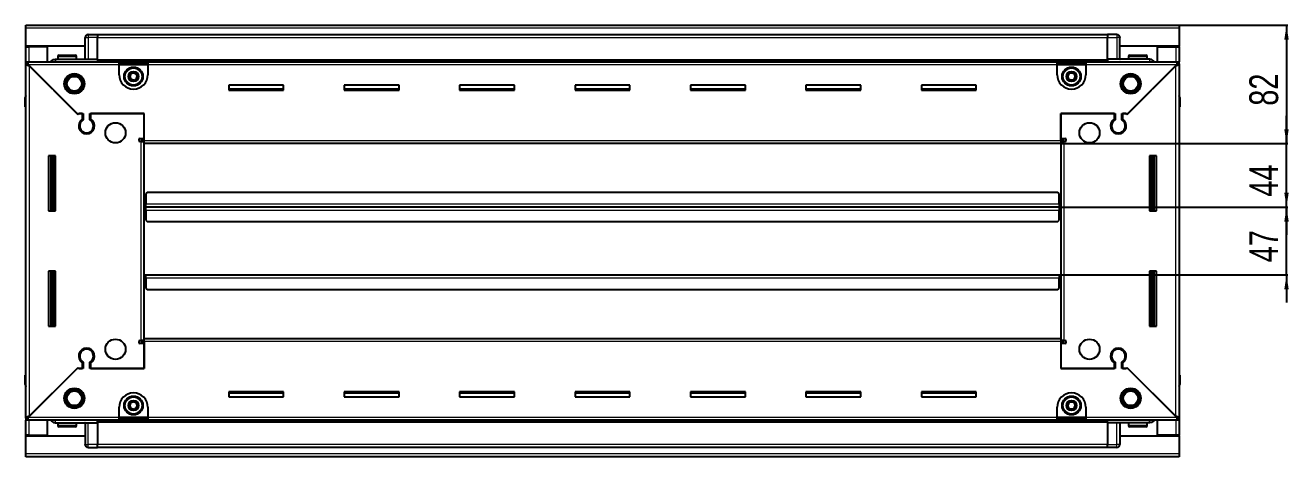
# Model space of a CAD drawing. Header units: millimetres. Extents: x 799 to 3880, y 103 to 1792.
# Drawn here: x 3004 to 3880, y 1344 to 1643 of the extents above; entities that cross this region are included whole.
import ezdxf

# ---------------------------------------------------------------- set-up
doc = ezdxf.new("R2010")
doc.units = ezdxf.units.MM
doc.layers.add('FORMAT', color=7, linetype='Continuous')
doc.styles.add('SLDTEXTSTYLE0', font='TXT', dxfattribs={"width": 0.75})
doc.dimstyles.new('SLDDIMSTYLE0', dxfattribs={"dimtxt": 20, "dimasz": 10, "dimexe": 0, "dimexo": 0.0625, "dimgap": 5, "dimtad": 2, "dimdec": 1, "dimrnd": 1e-09, "dimzin": 12, "dimdsep": 46, "dimtxsty": 'SLDTEXTSTYLE0', "dimsah": 1, "dimcen": 0.09, "dimadec": 0, "dimazin": 3, "dimtfac": 1, "dimtofl": 0, "dimtmove": 0, "dimatfit": 3, "dimfxl": 0, "dimfrac": 2, "dimtolj": 1, "dimtzin": 12, "dimarcsym": 0})
doc.dimstyles.new('SLDDIMSTYLE1', dxfattribs={"dimtxt": 20, "dimasz": 10, "dimexe": 0, "dimexo": 0.0625, "dimgap": 5, "dimtad": 2, "dimdec": 1, "dimrnd": 1e-09, "dimzin": 12, "dimdsep": 46, "dimtxsty": 'SLDTEXTSTYLE0', "dimsah": 1, "dimcen": 0.09, "dimadec": 0, "dimazin": 3, "dimtfac": 1, "dimtmove": 0, "dimatfit": 0, "dimfxl": 0, "dimfrac": 2, "dimtolj": 1, "dimtzin": 12, "dimarcsym": 0})

# ---------------------------------------------------------------- blocks, each defined once
blk = doc.blocks.new('_D_5')
at = {"layer": 'FORMAT'}
for p, q in [((3803.72, 1643.43), (3879.21, 1643.43)), ((3878.21, 1643.43), (3878.21, 1561.43)), ((3721.72, 1561.43), (3879.21, 1561.43))]:
    blk.add_line(p, q, dxfattribs=at)
for points in [[(3878.21, 1643.43), (3876.67, 1633.43), (3879.74, 1633.43)], [(3878.21, 1561.43), (3879.74, 1571.43), (3876.67, 1571.43)]]:
    blk.add_solid(points, dxfattribs=at)
at = {"layer": 'FORMAT', "insert": (3852.42, 1587.66), "char_height": 20, "attachment_point": 1, "rotation": 90, "style": 'SLDTEXTSTYLE0'}
blk.add_mtext('82', dxfattribs=at)
blk = doc.blocks.new('_D_6')
at = {"layer": 'FORMAT'}
for p, q in [((3878.21, 1561.43), (3878.21, 1580.66)), ((3721.72, 1561.43), (3879.21, 1561.43)), ((3878.21, 1517.43), (3878.21, 1561.43)), ((3720.72, 1517.43), (3879.21, 1517.43)), ((3878.21, 1517.43), (3878.21, 1498.2))]:
    blk.add_line(p, q, dxfattribs=at)
for points in [[(3878.21, 1561.43), (3879.74, 1571.43), (3876.67, 1571.43)], [(3878.21, 1517.43), (3876.67, 1507.43), (3879.74, 1507.43)]]:
    blk.add_solid(points, dxfattribs=at)
at = {"layer": 'FORMAT', "insert": (3852.42, 1524.66), "char_height": 20, "attachment_point": 1, "rotation": 90, "style": 'SLDTEXTSTYLE0'}
blk.add_mtext('44', dxfattribs=at)
blk = doc.blocks.new('_D_7')
at = {"layer": 'FORMAT'}
for p, q in [((3878.21, 1517.43), (3878.21, 1536.66)), ((3720.72, 1517.43), (3879.21, 1517.43)), ((3878.21, 1470.43), (3878.21, 1517.43)), ((3720.72, 1470.43), (3879.21, 1470.43)), ((3878.21, 1470.43), (3878.21, 1451.2))]:
    blk.add_line(p, q, dxfattribs=at)
for points in [[(3878.21, 1517.43), (3879.74, 1527.43), (3876.67, 1527.43)], [(3878.21, 1470.43), (3876.67, 1460.43), (3879.74, 1460.43)]]:
    blk.add_solid(points, dxfattribs=at)
at = {"layer": 'FORMAT', "insert": (3852.42, 1479.16), "char_height": 20, "attachment_point": 1, "rotation": 90, "style": 'SLDTEXTSTYLE0'}
blk.add_mtext('47', dxfattribs=at)

msp = doc.modelspace()

# ---------------------------------------------------------------- linework, layer by layer
at = {"color": 7, "linetype": 'Continuous', "lineweight": 25}
for p, q in [((3004.71, 1643.43), (3803.71, 1643.43)), ((3004.71, 1641.33), (3004.71, 1643.43)), ((3004.71, 1628.93), (3004.71, 1641.33)), ((3803.71, 1643.43), (3803.71, 1641.33)), ((3803.71, 1641.33), (3803.71, 1628.93)), ((3045.71, 1628.93), (3004.71, 1628.93)), ((3004.71, 1628.43), (3004.71, 1628.93)), ((3006.21, 1628.43), (3006.21, 1628.93)), ((3045.71, 1619.93), (3045.71, 1634.93)), ((3046.38, 1636.43), (3046.38, 1636.43)), ((3047.71, 1636.93), (3054.21, 1636.93)), ((3047.71, 1636.93), (3054.21, 1636.93)), ((3054.21, 1636.93), (3054.21, 1636.93)), ((3054.21, 1636.93), (3054.21, 1636.93)), ((3054.21, 1636.93), (3054.21, 1634.93)), ((3754.21, 1636.78), (3054.21, 1636.78)), ((3054.21, 1619.93), (3054.21, 1634.93)), ((3754.21, 1636.93), (3754.21, 1636.93)), ((3760.71, 1636.93), (3754.21, 1636.93)), ((3760.71, 1636.93), (3754.21, 1636.93)), ((3754.21, 1636.93), (3754.21, 1634.93)), ((3754.21, 1619.93), (3754.21, 1634.93)), ((3762.71, 1634.93), (3762.71, 1634.93)), ((3762.71, 1619.93), (3762.71, 1634.93)), ((3803.71, 1628.93), (3762.71, 1628.93)), ((3802.21, 1628.43), (3802.21, 1628.93)), ((3803.71, 1628.43), (3803.71, 1628.93)), ((3004.71, 1628.43), (3006.81, 1628.43)), ((3004.71, 1618.18), (3004.71, 1628.43)), ((3019.71, 1628.43), (3006.81, 1628.43)), ((3019.71, 1618.18), (3019.71, 1628.43)), ((3025.21, 1619.93), (3054.21, 1619.93)), ((3026.71, 1621.83), (3026.71, 1619.93)), ((3027.51, 1622.63), (3038.91, 1622.63)), ((3039.71, 1619.93), (3039.71, 1621.83)), ((3054.21, 1619.93), (3054.21, 1619.43)), ((3754.21, 1619.93), (3754.21, 1619.43)), ((3783.21, 1619.93), (3754.21, 1619.93)), ((3768.71, 1621.83), (3768.71, 1619.93)), ((3769.51, 1622.63), (3780.91, 1622.63)), ((3781.71, 1619.93), (3781.71, 1621.83)), ((3788.71, 1618.18), (3788.71, 1628.43)), ((3788.71, 1628.43), (3801.61, 1628.43)), ((3801.61, 1628.43), (3803.71, 1628.43)), ((3803.71, 1628.43), (3803.71, 1618.18)), ((3004.71, 1616.68), (3004.71, 1618.18)), ((3004.71, 1618.18), (3005.71, 1618.18)), ((3004.71, 1616.18), (3004.71, 1616.68)), ((3004.71, 1616.68), (3005.71, 1616.68)), ((3004.71, 1371.68), (3004.71, 1616.18)), ((3006.21, 1616.18), (3004.71, 1616.18)), ((3005.71, 1616.68), (3005.71, 1618.18)), ((3005.71, 1618.18), (3069.21, 1618.18)), ((3006.31, 1616.08), (3040.21, 1582.18)), ((3040.91, 1581.48), (3006.81, 1615.58)), ((3054.21, 1618.78), (3754.21, 1618.78)), ((3069.21, 1616.08), (3069.21, 1618.18)), ((3069.21, 1618.18), (3089.21, 1618.18)), ((3069.21, 1616.68), (3089.21, 1616.68)), ((3069.21, 1609.18), (3069.21, 1616.08)), ((3089.21, 1618.18), (3719.21, 1618.18)), ((3089.21, 1618.18), (3089.21, 1616.08)), ((3089.21, 1616.08), (3089.21, 1609.18)), ((3719.21, 1616.08), (3719.21, 1618.18)), ((3719.21, 1618.18), (3739.21, 1618.18)), ((3719.21, 1616.68), (3739.21, 1616.68)), ((3719.21, 1609.18), (3719.21, 1616.08)), ((3739.21, 1618.18), (3802.71, 1618.18)), ((3739.21, 1618.18), (3739.21, 1616.08)), ((3739.21, 1616.08), (3739.21, 1609.18)), ((3801.61, 1615.58), (3767.51, 1581.48)), ((3768.21, 1582.18), (3802.11, 1616.08)), ((3802.21, 1616.18), (3803.71, 1616.18)), ((3802.71, 1616.68), (3802.71, 1618.18)), ((3802.71, 1618.18), (3803.71, 1618.18)), ((3802.71, 1616.68), (3803.71, 1616.68)), ((3803.71, 1616.68), (3803.71, 1618.18)), ((3803.71, 1616.68), (3803.71, 1616.18)), ((3803.71, 1616.18), (3803.71, 1371.68)), ((3183.21, 1601.93), (3145.21, 1601.93)), ((3145.21, 1601.93), (3145.21, 1598.43)), ((3183.21, 1599.18), (3145.21, 1599.18)), ((3145.21, 1598.43), (3183.21, 1598.43)), ((3183.21, 1598.43), (3183.21, 1601.93)), ((3263.21, 1601.93), (3225.21, 1601.93)), ((3225.21, 1601.93), (3225.21, 1598.43)), ((3263.21, 1599.18), (3225.21, 1599.18)), ((3225.21, 1598.43), (3263.21, 1598.43)), ((3263.21, 1598.43), (3263.21, 1601.93)), ((3343.21, 1601.93), (3305.21, 1601.93)), ((3305.21, 1601.93), (3305.21, 1598.43)), ((3343.21, 1599.18), (3305.21, 1599.18)), ((3305.21, 1598.43), (3343.21, 1598.43)), ((3343.21, 1598.43), (3343.21, 1601.93)), ((3423.21, 1601.93), (3385.21, 1601.93)), ((3385.21, 1601.93), (3385.21, 1598.43)), ((3423.21, 1599.18), (3385.21, 1599.18)), ((3385.21, 1598.43), (3423.21, 1598.43)), ((3423.21, 1598.43), (3423.21, 1601.93)), ((3503.21, 1601.93), (3465.21, 1601.93)), ((3465.21, 1601.93), (3465.21, 1598.43)), ((3503.21, 1599.18), (3465.21, 1599.18)), ((3465.21, 1598.43), (3503.21, 1598.43)), ((3503.21, 1598.43), (3503.21, 1601.93)), ((3583.21, 1601.93), (3545.21, 1601.93)), ((3545.21, 1601.93), (3545.21, 1598.43)), ((3583.21, 1599.18), (3545.21, 1599.18)), ((3545.21, 1598.43), (3583.21, 1598.43)), ((3583.21, 1598.43), (3583.21, 1601.93)), ((3663.21, 1601.93), (3625.21, 1601.93)), ((3625.21, 1601.93), (3625.21, 1598.43)), ((3663.21, 1599.18), (3625.21, 1599.18)), ((3625.21, 1598.43), (3663.21, 1598.43)), ((3663.21, 1598.43), (3663.21, 1601.93)), ((3803.71, 1594.76), (3803.71, 1594.76)), ((3004.21, 1593.43), (3004.21, 1586.93)), ((3004.21, 1586.93), (3004.21, 1593.43)), ((3004.21, 1586.93), (3004.21, 1586.93)), ((3004.71, 1586.93), (3004.21, 1586.93)), ((3004.36, 1586.93), (3004.36, 1400.93)), ((3803.71, 1586.93), (3804.21, 1586.93)), ((3804.06, 1400.93), (3804.06, 1586.93)), ((3804.21, 1593.43), (3804.21, 1586.93)), ((3804.21, 1586.93), (3804.21, 1593.43)), ((3804.21, 1586.93), (3804.21, 1586.93)), ((3804.21, 1586.93), (3804.21, 1586.93)), ((3040.21, 1582.18), (3044.41, 1582.18)), ((3041.61, 1582.18), (3040.91, 1581.48)), ((3043.71, 1582.18), (3041.61, 1582.18)), ((3043.71, 1582.18), (3043.71, 1578.29)), ((3044.41, 1582.18), (3044.41, 1577.9)), ((3049.01, 1582.18), (3086.71, 1582.18)), ((3049.01, 1577.9), (3049.01, 1582.18)), ((3049.71, 1578.29), (3049.71, 1582.18)), ((3086.71, 1582.18), (3049.71, 1582.18)), ((3086.71, 1563.53), (3086.71, 1582.18)), ((3086.71, 1564.93), (3086.71, 1582.18)), ((3721.71, 1582.18), (3759.41, 1582.18)), ((3721.71, 1563.53), (3721.71, 1582.18)), ((3721.71, 1582.18), (3721.71, 1564.93)), ((3758.71, 1582.18), (3721.71, 1582.18)), ((3758.71, 1582.18), (3758.71, 1578.29)), ((3759.41, 1582.18), (3759.41, 1577.9)), ((3764.01, 1582.18), (3768.21, 1582.18)), ((3764.01, 1577.9), (3764.01, 1582.18)), ((3766.81, 1582.18), (3764.71, 1582.18)), ((3764.71, 1578.29), (3764.71, 1582.18)), ((3767.51, 1581.48), (3766.81, 1582.18)), ((3044.71, 1569.32), (3044.71, 1568.56)), ((3763.71, 1569.32), (3763.71, 1568.56)), ((3083.86, 1564.93), (3086.71, 1564.93)), ((3084.61, 1562.93), (3083.86, 1562.93)), ((3084.61, 1562.93), (3086.71, 1562.93)), ((3086.71, 1563.93), (3084.71, 1563.93)), ((3084.71, 1563.93), (3084.71, 1562.93)), ((3086.71, 1561.43), (3086.71, 1563.53)), ((3721.71, 1561.43), (3086.71, 1561.43)), ((3086.71, 1426.43), (3086.71, 1561.43)), ((3721.71, 1564.93), (3724.56, 1564.93)), ((3723.71, 1563.93), (3721.71, 1563.93)), ((3721.71, 1563.53), (3721.71, 1561.43)), ((3721.71, 1562.93), (3723.81, 1562.93)), ((3721.71, 1561.43), (3721.71, 1426.43)), ((3723.71, 1562.93), (3723.71, 1563.93)), ((3724.56, 1562.93), (3723.81, 1562.93)), ((3025.21, 1552.93), (3020.21, 1552.93)), ((3020.21, 1552.93), (3020.21, 1514.93)), ((3022.36, 1514.93), (3022.36, 1552.93)), ((3024.15, 1514.93), (3024.15, 1552.93)), ((3024.18, 1514.93), (3024.18, 1552.93)), ((3025.21, 1514.93), (3025.21, 1552.93)), ((3783.21, 1552.93), (3783.21, 1514.93)), ((3788.21, 1552.93), (3783.21, 1552.93)), ((3784.23, 1552.93), (3784.23, 1514.93)), ((3784.26, 1552.93), (3784.26, 1514.93)), ((3786.06, 1552.93), (3786.06, 1514.93)), ((3788.21, 1514.93), (3788.21, 1552.93)), ((3088.71, 1527.43), (3087.71, 1526.43)), ((3087.71, 1526.43), (3087.71, 1519.53)), ((3719.71, 1527.43), (3088.71, 1527.43)), ((3720.71, 1526.43), (3719.71, 1527.43)), ((3720.71, 1519.53), (3720.71, 1526.43)), ((3020.21, 1514.93), (3025.21, 1514.93)), ((3087.46, 1517.43), (3086.71, 1517.43)), ((3087.71, 1520.28), (3087.46, 1520.28)), ((3087.46, 1520.28), (3087.46, 1517.43)), ((3087.46, 1517.43), (3087.46, 1514.58)), ((3087.71, 1517.43), (3087.71, 1519.53)), ((3087.71, 1515.33), (3087.71, 1517.43)), ((3720.71, 1517.43), (3087.71, 1517.43)), ((3087.71, 1515.33), (3087.71, 1508.43)), ((3720.96, 1520.28), (3720.71, 1520.28)), ((3720.71, 1519.53), (3720.71, 1517.43)), ((3720.71, 1517.43), (3720.71, 1515.33)), ((3720.71, 1508.43), (3720.71, 1515.33)), ((3720.96, 1517.43), (3720.96, 1520.28)), ((3720.96, 1514.58), (3720.96, 1517.43)), ((3721.71, 1517.43), (3720.96, 1517.43)), ((3783.21, 1514.93), (3788.21, 1514.93)), ((3087.46, 1514.58), (3087.71, 1514.58)), ((3087.71, 1508.43), (3088.71, 1507.43)), ((3088.71, 1507.43), (3719.71, 1507.43)), ((3719.71, 1507.43), (3720.71, 1508.43)), ((3720.71, 1514.58), (3720.96, 1514.58)), ((3025.21, 1472.93), (3020.21, 1472.93)), ((3020.21, 1472.93), (3020.21, 1434.93)), ((3022.36, 1434.93), (3022.36, 1472.93)), ((3024.15, 1434.93), (3024.15, 1472.93)), ((3024.18, 1434.93), (3024.18, 1472.93)), ((3025.21, 1434.93), (3025.21, 1472.93)), ((3783.21, 1472.93), (3783.21, 1434.93)), ((3788.21, 1472.93), (3783.21, 1472.93)), ((3784.23, 1472.93), (3784.23, 1434.93)), ((3784.26, 1472.93), (3784.26, 1434.93)), ((3786.06, 1472.93), (3786.06, 1434.93)), ((3788.21, 1434.93), (3788.21, 1472.93)), ((3086.71, 1470.43), (3087.46, 1470.43)), ((3087.46, 1470.43), (3087.46, 1467.58)), ((3087.46, 1467.58), (3087.71, 1467.58)), ((3087.71, 1468.33), (3087.71, 1470.43)), ((3087.71, 1470.43), (3720.71, 1470.43)), ((3087.71, 1468.33), (3087.71, 1461.43)), ((3720.71, 1470.43), (3720.71, 1468.33)), ((3720.71, 1461.43), (3720.71, 1468.33)), ((3720.71, 1467.58), (3720.96, 1467.58)), ((3720.96, 1467.58), (3720.96, 1470.43)), ((3720.96, 1470.43), (3721.71, 1470.43)), ((3087.71, 1461.43), (3088.71, 1460.43)), ((3088.71, 1460.43), (3719.71, 1460.43)), ((3719.71, 1460.43), (3720.71, 1461.43)), ((3020.21, 1434.93), (3025.21, 1434.93)), ((3783.21, 1434.93), (3788.21, 1434.93)), ((3044.71, 1419.31), (3044.71, 1418.55)), ((3083.86, 1424.93), (3084.61, 1424.93)), ((3086.71, 1422.93), (3083.86, 1422.93)), ((3086.71, 1424.93), (3084.61, 1424.93)), ((3084.71, 1424.93), (3084.71, 1423.93)), ((3084.71, 1423.93), (3086.71, 1423.93)), ((3086.71, 1424.33), (3086.71, 1426.43)), ((3086.71, 1426.43), (3721.71, 1426.43)), ((3086.71, 1424.33), (3086.71, 1405.68)), ((3086.71, 1405.68), (3086.71, 1422.93)), ((3721.71, 1426.43), (3721.71, 1424.33)), ((3723.81, 1424.93), (3721.71, 1424.93)), ((3721.71, 1424.33), (3721.71, 1405.68)), ((3721.71, 1423.93), (3723.71, 1423.93)), ((3721.71, 1422.93), (3721.71, 1405.68)), ((3724.56, 1422.93), (3721.71, 1422.93)), ((3723.71, 1423.93), (3723.71, 1424.93)), ((3723.81, 1424.93), (3724.56, 1424.93)), ((3763.71, 1419.31), (3763.71, 1418.55)), ((3044.41, 1409.97), (3044.41, 1405.68)), ((3049.01, 1405.68), (3049.01, 1409.97)), ((3759.41, 1409.97), (3759.41, 1405.68)), ((3764.01, 1405.68), (3764.01, 1409.97)), ((3004.21, 1394.43), (3004.21, 1400.93)), ((3004.21, 1400.93), (3004.21, 1400.93)), ((3004.21, 1400.93), (3004.21, 1400.93)), ((3004.21, 1400.93), (3004.21, 1394.43)), ((3004.71, 1400.93), (3004.21, 1400.93)), ((3040.21, 1405.68), (3006.31, 1371.78)), ((3006.81, 1372.28), (3040.91, 1406.38)), ((3044.41, 1405.68), (3040.21, 1405.68)), ((3040.91, 1406.38), (3041.61, 1405.68)), ((3041.61, 1405.68), (3043.71, 1405.68)), ((3043.71, 1409.57), (3043.71, 1405.68)), ((3086.71, 1405.68), (3049.01, 1405.68)), ((3049.71, 1405.68), (3049.71, 1409.57)), ((3049.71, 1405.68), (3086.71, 1405.68)), ((3759.41, 1405.68), (3721.71, 1405.68)), ((3721.71, 1405.68), (3758.71, 1405.68)), ((3758.71, 1409.57), (3758.71, 1405.68)), ((3768.21, 1405.68), (3764.01, 1405.68)), ((3764.71, 1405.68), (3764.71, 1409.57)), ((3764.71, 1405.68), (3766.81, 1405.68)), ((3766.81, 1405.68), (3767.51, 1406.38)), ((3767.51, 1406.38), (3801.61, 1372.28)), ((3802.11, 1371.78), (3768.21, 1405.68)), ((3803.71, 1400.93), (3804.21, 1400.93)), ((3804.21, 1400.93), (3804.21, 1400.93)), ((3804.21, 1394.43), (3804.21, 1400.93)), ((3804.21, 1400.93), (3804.21, 1394.43)), ((3004.71, 1393.11), (3004.71, 1393.11)), ((3183.21, 1389.43), (3145.21, 1389.43)), ((3145.21, 1389.43), (3145.21, 1385.93)), ((3145.21, 1388.68), (3183.21, 1388.68)), ((3145.21, 1385.93), (3183.21, 1385.93)), ((3183.21, 1385.93), (3183.21, 1389.43)), ((3263.21, 1389.43), (3225.21, 1389.43)), ((3225.21, 1389.43), (3225.21, 1385.93)), ((3225.21, 1388.68), (3263.21, 1388.68)), ((3225.21, 1385.93), (3263.21, 1385.93)), ((3263.21, 1385.93), (3263.21, 1389.43)), ((3343.21, 1389.43), (3305.21, 1389.43)), ((3305.21, 1389.43), (3305.21, 1385.93)), ((3305.21, 1388.68), (3343.21, 1388.68)), ((3305.21, 1385.93), (3343.21, 1385.93)), ((3343.21, 1385.93), (3343.21, 1389.43)), ((3423.21, 1389.43), (3385.21, 1389.43)), ((3385.21, 1389.43), (3385.21, 1385.93)), ((3385.21, 1388.68), (3423.21, 1388.68)), ((3385.21, 1385.93), (3423.21, 1385.93)), ((3423.21, 1385.93), (3423.21, 1389.43)), ((3503.21, 1389.43), (3465.21, 1389.43)), ((3465.21, 1389.43), (3465.21, 1385.93)), ((3465.21, 1388.68), (3503.21, 1388.68)), ((3465.21, 1385.93), (3503.21, 1385.93)), ((3503.21, 1385.93), (3503.21, 1389.43)), ((3583.21, 1389.43), (3545.21, 1389.43)), ((3545.21, 1389.43), (3545.21, 1385.93)), ((3545.21, 1388.68), (3583.21, 1388.68)), ((3545.21, 1385.93), (3583.21, 1385.93)), ((3583.21, 1385.93), (3583.21, 1389.43)), ((3663.21, 1389.43), (3625.21, 1389.43)), ((3625.21, 1389.43), (3625.21, 1385.93)), ((3625.21, 1388.68), (3663.21, 1388.68)), ((3625.21, 1385.93), (3663.21, 1385.93)), ((3663.21, 1385.93), (3663.21, 1389.43)), ((3069.21, 1371.78), (3069.21, 1378.68)), ((3089.21, 1378.68), (3089.21, 1371.78)), ((3719.21, 1371.78), (3719.21, 1378.68)), ((3739.21, 1378.68), (3739.21, 1371.78)), ((3004.71, 1371.18), (3004.71, 1371.68)), ((3006.21, 1371.68), (3004.71, 1371.68)), ((3004.71, 1371.18), (3004.71, 1369.68)), ((3005.71, 1371.18), (3004.71, 1371.18)), ((3004.71, 1359.43), (3004.71, 1369.68)), ((3005.71, 1369.68), (3004.71, 1369.68)), ((3005.71, 1371.18), (3005.71, 1369.68)), ((3069.21, 1369.68), (3005.71, 1369.68)), ((3019.71, 1359.43), (3019.71, 1369.68)), ((3025.21, 1367.93), (3054.21, 1367.93)), ((3026.71, 1367.93), (3026.71, 1366.03)), ((3039.71, 1366.03), (3039.71, 1367.93)), ((3045.71, 1367.93), (3045.71, 1352.93)), ((3754.21, 1369.08), (3054.21, 1369.08)), ((3054.21, 1367.93), (3054.21, 1368.43)), ((3054.21, 1367.93), (3054.21, 1352.93)), ((3069.21, 1369.68), (3069.21, 1371.78)), ((3089.21, 1371.18), (3069.21, 1371.18)), ((3089.21, 1369.68), (3069.21, 1369.68)), ((3089.21, 1371.78), (3089.21, 1369.68)), ((3719.21, 1369.68), (3089.21, 1369.68)), ((3719.21, 1369.68), (3719.21, 1371.78)), ((3739.21, 1371.18), (3719.21, 1371.18)), ((3739.21, 1369.68), (3719.21, 1369.68)), ((3739.21, 1371.78), (3739.21, 1369.68)), ((3802.71, 1369.68), (3739.21, 1369.68)), ((3754.21, 1367.93), (3754.21, 1368.43)), ((3783.21, 1367.93), (3754.21, 1367.93)), ((3754.21, 1367.93), (3754.21, 1352.93)), ((3762.71, 1367.93), (3762.71, 1352.93)), ((3768.71, 1367.93), (3768.71, 1366.03)), ((3781.71, 1366.03), (3781.71, 1367.93)), ((3788.71, 1359.43), (3788.71, 1369.68)), ((3802.21, 1371.68), (3803.71, 1371.68)), ((3802.71, 1371.18), (3802.71, 1369.68)), ((3803.71, 1371.18), (3802.71, 1371.18)), ((3803.71, 1369.68), (3802.71, 1369.68)), ((3803.71, 1371.68), (3803.71, 1371.18)), ((3803.71, 1371.18), (3803.71, 1369.68)), ((3803.71, 1369.68), (3803.71, 1359.43)), ((3006.81, 1359.43), (3004.71, 1359.43)), ((3004.71, 1358.93), (3004.71, 1359.43)), ((3004.71, 1358.93), (3045.71, 1358.93)), ((3004.71, 1346.53), (3004.71, 1358.93)), ((3006.21, 1358.93), (3006.21, 1359.43)), ((3006.81, 1359.43), (3019.71, 1359.43)), ((3031.28, 1365.23), (3027.51, 1365.23)), ((3038.91, 1365.23), (3031.28, 1365.23)), ((3762.71, 1358.93), (3803.71, 1358.93)), ((3776.5, 1365.23), (3769.51, 1365.23)), ((3780.91, 1365.23), (3776.5, 1365.23)), ((3801.61, 1359.43), (3788.71, 1359.43)), ((3803.71, 1359.43), (3801.61, 1359.43)), ((3802.21, 1358.93), (3802.21, 1359.43)), ((3803.71, 1358.93), (3803.71, 1359.43)), ((3803.71, 1358.93), (3803.71, 1346.53)), ((3045.71, 1352.93), (3045.71, 1352.93)), ((3047.71, 1350.93), (3054.21, 1350.93)), ((3047.71, 1350.93), (3054.21, 1350.93)), ((3054.21, 1350.93), (3054.21, 1352.93)), ((3054.21, 1351.08), (3754.21, 1351.08)), ((3054.21, 1350.93), (3054.21, 1350.93)), ((3754.21, 1350.93), (3754.21, 1352.93)), ((3754.21, 1350.93), (3754.21, 1350.93)), ((3760.71, 1350.93), (3754.21, 1350.93)), ((3754.21, 1350.93), (3754.21, 1350.93)), ((3760.71, 1350.93), (3754.21, 1350.93)), ((3762.03, 1351.43), (3762.03, 1351.43)), ((3004.71, 1344.43), (3004.71, 1346.53)), ((3803.71, 1344.43), (3004.71, 1344.43)), ((3803.71, 1346.53), (3803.71, 1344.43))]:
    msp.add_line(p, q, dxfattribs=at)
at = {"color": 8, "linetype": 'Continuous', "lineweight": 18}
for p, q in [((3803.71, 1641.33), (3004.71, 1641.33)), ((3006.81, 1628.43), (3006.81, 1628.93)), ((3045.71, 1634.93), (3047.71, 1634.93)), ((3047.71, 1636.93), (3047.71, 1634.93)), ((3047.71, 1634.93), (3047.71, 1619.93)), ((3054.21, 1634.93), (3047.71, 1634.93)), ((3754.21, 1634.78), (3054.21, 1634.78)), ((3754.21, 1634.93), (3760.71, 1634.93)), ((3760.71, 1636.93), (3760.71, 1634.93)), ((3760.71, 1634.93), (3760.71, 1619.93)), ((3762.71, 1634.93), (3760.71, 1634.93)), ((3801.61, 1628.93), (3801.61, 1628.43)), ((3006.81, 1618.18), (3006.81, 1628.43)), ((3026.71, 1621.83), (3039.71, 1621.83)), ((3768.71, 1621.83), (3781.71, 1621.83)), ((3801.61, 1628.43), (3801.61, 1618.18)), ((3069.21, 1616.08), (3006.31, 1616.08)), ((3006.81, 1615.58), (3006.81, 1372.28)), ((3754.21, 1619.43), (3054.21, 1619.43)), ((3754.21, 1618.2), (3054.21, 1618.2)), ((3069.21, 1616.08), (3089.21, 1616.08)), ((3719.21, 1616.08), (3089.21, 1616.08)), ((3719.21, 1616.08), (3739.21, 1616.08)), ((3802.11, 1616.08), (3739.21, 1616.08)), ((3801.61, 1372.28), (3801.61, 1615.58)), ((3004.71, 1593.43), (3004.21, 1593.43)), ((3803.71, 1593.43), (3804.21, 1593.43)), ((3084.61, 1424.93), (3084.61, 1562.93)), ((3086.71, 1563.53), (3721.71, 1563.53)), ((3723.81, 1562.93), (3723.81, 1424.93)), ((3021.71, 1552.93), (3021.71, 1514.93)), ((3022.94, 1552.93), (3022.94, 1514.93)), ((3785.47, 1514.93), (3785.47, 1552.93)), ((3786.71, 1514.93), (3786.71, 1552.93)), ((3720.71, 1519.53), (3087.71, 1519.53)), ((3087.71, 1515.33), (3720.71, 1515.33)), ((3021.71, 1472.93), (3021.71, 1434.93)), ((3022.94, 1472.93), (3022.94, 1434.93)), ((3785.47, 1434.93), (3785.47, 1472.93)), ((3786.71, 1434.93), (3786.71, 1472.93)), ((3087.71, 1468.33), (3720.71, 1468.33)), ((3721.71, 1424.33), (3086.71, 1424.33)), ((3004.71, 1394.43), (3004.21, 1394.43)), ((3803.71, 1394.43), (3804.21, 1394.43)), ((3006.31, 1371.78), (3069.21, 1371.78)), ((3006.81, 1359.43), (3006.81, 1369.68)), ((3031.01, 1366.03), (3026.71, 1366.03)), ((3039.71, 1366.03), (3031.01, 1366.03)), ((3047.71, 1352.93), (3047.71, 1367.93)), ((3054.21, 1369.67), (3754.21, 1369.67)), ((3054.21, 1368.43), (3754.21, 1368.43)), ((3089.21, 1371.78), (3069.21, 1371.78)), ((3089.21, 1371.78), (3719.21, 1371.78)), ((3739.21, 1371.78), (3719.21, 1371.78)), ((3739.21, 1371.78), (3802.11, 1371.78)), ((3760.71, 1352.93), (3760.71, 1367.93)), ((3776.68, 1366.03), (3768.71, 1366.03)), ((3781.71, 1366.03), (3776.68, 1366.03)), ((3801.61, 1369.68), (3801.61, 1359.43)), ((3006.81, 1358.93), (3006.81, 1359.43)), ((3801.61, 1359.43), (3801.61, 1358.93)), ((3045.71, 1352.93), (3047.71, 1352.93)), ((3054.21, 1352.93), (3047.71, 1352.93)), ((3047.71, 1350.93), (3047.71, 1352.93)), ((3054.21, 1353.08), (3754.21, 1353.08)), ((3754.21, 1352.93), (3760.71, 1352.93)), ((3762.71, 1352.93), (3760.71, 1352.93)), ((3760.71, 1350.93), (3760.71, 1352.93)), ((3803.71, 1346.53), (3004.71, 1346.53))]:
    msp.add_line(p, q, dxfattribs=at)
at = {"color": 7, "linetype": 'Continuous', "lineweight": 25, "flags": 128}
for points in [[(3762.56, 1635.69), (3762.67, 1635.32), (3762.71, 1634.93)], [(3045.85, 1352.18), (3045.74, 1352.54), (3045.71, 1352.93)]]:
    msp.add_lwpolyline(points, dxfattribs=at)
at = {"color": 7, "linetype": 'Continuous', "lineweight": 25}
for centre, radius in [((3079.21, 1607.93), 6.5), ((3079.21, 1607.93), 3.46), ((3729.21, 1607.93), 6.5), ((3729.21, 1607.93), 3.46), ((3038.21, 1602.93), 7), ((3038.21, 1602.93), 6.02), ((3038.21, 1602.93), 5.1), ((3770.21, 1602.93), 7), ((3770.21, 1602.93), 6.03), ((3770.21, 1602.93), 5.1), ((3066.71, 1568.93), 7), ((3741.71, 1568.93), 7), ((3066.71, 1418.93), 7), ((3741.71, 1418.93), 7), ((3038.21, 1384.93), 7), ((3038.21, 1384.93), 6.03), ((3038.21, 1384.93), 5.1), ((3079.21, 1379.93), 6.5), ((3079.21, 1379.93), 3.46), ((3729.21, 1379.93), 6.5), ((3729.21, 1379.93), 3.46), ((3770.21, 1384.93), 7), ((3770.21, 1384.93), 6.03), ((3770.21, 1384.93), 5.1)]:
    msp.add_circle(centre, radius, dxfattribs=at)
at = {"color": 8, "linetype": 'Continuous', "lineweight": 18}
for centre in [(3079.21, 1607.93), (3729.21, 1607.93), (3079.21, 1379.93), (3729.21, 1379.93)]:
    msp.add_circle(centre, 5.7, dxfattribs=at)
at = {"color": 7, "linetype": 'Continuous', "lineweight": 25}
for centre, radius, start, end in [((3047.71, 1634.93), 2, 90, 180), ((3047.71, 1634.93), 2, 90, 131.40962), ((3760.71, 1634.93), 2, 0, 90), ((3027.51, 1621.83), 0.8, 90, 180), ((3038.91, 1621.83), 0.8, 0, 90), ((3045.51, 1620.13), 0.2, 270, 0), ((3762.91, 1620.13), 0.2, 180, 270), ((3769.51, 1621.83), 0.8, 90, 180), ((3780.91, 1621.83), 0.8, 0, 90), ((3079.21, 1609.18), 10, 180, 270), ((3079.21, 1607.93), 2.5, 134.01559, 194.01559), ((3079.21, 1607.93), 2.5, 194.01559, 254.01559), ((3079.21, 1607.93), 2.5, 74.01559, 134.01559), ((3079.21, 1607.93), 2.5, 254.01559, 314.01559), ((3079.21, 1609.18), 10, 270, 0), ((3079.21, 1607.93), 2.5, 14.01559, 74.01559), ((3079.21, 1607.93), 2.5, 314.01559, 14.01559), ((3729.21, 1609.18), 10, 180, 270), ((3729.21, 1607.93), 2.5, 160.11158, 220.11158), ((3729.21, 1607.93), 2.5, 100.11158, 160.11158), ((3729.21, 1607.93), 2.5, 220.11158, 280.11158), ((3729.21, 1607.93), 2.5, 40.11158, 100.11158), ((3729.21, 1609.18), 10, 270, 0), ((3729.21, 1607.93), 2.5, 280.11158, 340.11158), ((3729.21, 1607.93), 2.5, 340.11158, 40.11158), ((3006.21, 1593.43), 2, 138.57492, 180), ((3006.21, 1593.43), 2, 138.59038, 180), ((3802.21, 1593.43), 2, 0, 41.39416), ((3046.71, 1573.68), 5.5, 123.05573, 56.94427), ((3046.71, 1573.68), 4.8, 118.63099, 61.36901), ((3761.71, 1573.68), 5.5, 123.05573, 56.94427), ((3761.71, 1573.68), 4.8, 118.63099, 61.36901), ((3083.86, 1563.93), 1, 90, 270), ((3724.56, 1563.93), 1, 270, 90), ((3046.71, 1414.18), 5.5, 303.05573, 236.94427), ((3046.71, 1414.18), 4.8, 298.63099, 241.36901), ((3083.86, 1423.93), 1, 90, 270), ((3724.56, 1423.93), 1, 270, 90), ((3761.71, 1414.18), 5.5, 303.05573, 236.94427), ((3761.71, 1414.18), 4.8, 298.63099, 241.36901), ((3006.21, 1394.43), 2, 180, 199.56674), ((3006.21, 1394.43), 2, 180, 221.40962), ((3006.21, 1394.43), 2, 213.78451, 221.40962), ((3802.21, 1394.43), 2, 318.57492, 360), ((3802.21, 1394.43), 2, 318.59038, 0), ((3079.21, 1378.68), 10, 90, 180), ((3079.21, 1378.68), 10, 0, 90), ((3729.21, 1378.68), 10, 90, 180), ((3729.21, 1378.68), 10, 0, 90), ((3079.21, 1379.93), 2.5, 127.47401, 187.47401), ((3079.21, 1379.93), 2.5, 187.47401, 247.47401), ((3079.21, 1379.93), 2.5, 67.47401, 127.47401), ((3079.21, 1379.93), 2.5, 247.47401, 307.47401), ((3079.21, 1379.93), 2.5, 7.47401, 67.47401), ((3079.21, 1379.93), 2.5, 307.47401, 7.47401), ((3729.21, 1379.93), 2.5, 147.04236, 207.04236), ((3729.21, 1379.93), 2.5, 207.04236, 267.04236), ((3729.21, 1379.93), 2.5, 87.04236, 147.04236), ((3729.21, 1379.93), 2.5, 267.04236, 327.04236), ((3729.21, 1379.93), 2.5, 27.04236, 87.04236), ((3729.21, 1379.93), 2.5, 327.04236, 27.04236), ((3027.51, 1366.03), 0.8, 180, 270), ((3038.91, 1366.03), 0.8, 270, 360), ((3045.51, 1367.73), 0.2, 0, 90), ((3762.91, 1367.73), 0.2, 90, 180), ((3769.51, 1366.03), 0.8, 180, 270), ((3780.91, 1366.03), 0.8, 270, 360), ((3047.71, 1352.93), 2, 180, 270), ((3760.71, 1352.93), 2, 270, 0)]:
    msp.add_arc(centre, radius, start, end, dxfattribs=at)
for points, knots in [([(3021.99, 1618.18), (3022.11, 1618.38), (3022.5, 1619.03), (3023.65, 1619.74), (3024.69, 1619.87), (3025.21, 1619.93)], [0, 0, 0, 0, 0.18225, 0.591125, 1, 1, 1, 1]), ([(3054.21, 1619.93), (3054.21, 1619.9), (3054.21, 1619.82), (3054.21, 1619.2), (3054.21, 1618.62), (3054.21, 1618.23), (3054.21, 1618.2)], [0, 0, 0, 0, 0.324279, 0.648558, 0.972836, 1, 1, 1, 1]), ([(3754.21, 1619.93), (3754.21, 1619.9), (3754.21, 1619.82), (3754.21, 1619.2), (3754.21, 1618.62), (3754.21, 1618.23), (3754.21, 1618.2)], [0, 0, 0, 0, 0.324279, 0.648558, 0.972836, 1, 1, 1, 1]), ([(3786.42, 1618.18), (3786.3, 1618.38), (3785.91, 1619.03), (3784.76, 1619.74), (3783.72, 1619.87), (3783.21, 1619.93)], [0, 0, 0, 0, 0.18225, 0.591125, 1, 1, 1, 1]), ([(3004.71, 1616.18), (3004.73, 1616.14), (3004.78, 1616.05), (3005.18, 1615.91), (3005.74, 1615.78), (3006.32, 1615.67), (3006.68, 1615.61), (3006.81, 1615.58)], [0, 0, 0, 0, 0.230255, 0.448522, 0.666786, 0.88505, 1, 1, 1, 1]), ([(3006.31, 1616.08), (3006.26, 1616.34), (3006.17, 1616.83), (3006.04, 1617.47), (3005.91, 1617.94), (3005.8, 1618.16), (3005.73, 1618.18), (3005.71, 1618.18)], [0, 0, 0, 0, 0.230255, 0.448522, 0.666786, 0.88505, 1, 1, 1, 1]), ([(3801.61, 1615.58), (3801.86, 1615.63), (3802.35, 1615.72), (3802.99, 1615.85), (3803.46, 1615.98), (3803.68, 1616.09), (3803.7, 1616.16), (3803.71, 1616.18)], [0, 0, 0, 0, 0.230255, 0.448522, 0.666786, 0.88505, 1, 1, 1, 1]), ([(3802.71, 1618.18), (3802.66, 1618.16), (3802.57, 1618.11), (3802.44, 1617.71), (3802.31, 1617.15), (3802.2, 1616.57), (3802.13, 1616.21), (3802.11, 1616.08)], [0, 0, 0, 0, 0.230255, 0.448522, 0.666786, 0.88505, 1, 1, 1, 1]), ([(3076.43, 1608.73), (3076.8, 1609.09), (3077.5, 1609.76), (3078.19, 1610.42), (3078.51, 1610.73)], [0, 0, 0, 0, 0.534686, 1, 1, 1, 1]), ([(3077.13, 1605.93), (3077.05, 1606.26), (3076.85, 1607.06), (3076.61, 1608.03), (3076.46, 1608.61), (3076.43, 1608.73)], [0, 0, 0, 0, 0.362901, 0.866875, 1, 1, 1, 1]), ([(3079.91, 1605.13), (3079.41, 1605.28), (3078.48, 1605.54), (3077.56, 1605.81), (3077.13, 1605.93)], [0, 0, 0, 0, 0.534686, 1, 1, 1, 1]), ([(3078.51, 1610.73), (3079, 1610.59), (3079.93, 1610.33), (3080.85, 1610.06), (3081.28, 1609.94)], [0, 0, 0, 0, 0.534686, 1, 1, 1, 1]), ([(3081.98, 1607.14), (3081.61, 1606.78), (3080.92, 1606.11), (3080.23, 1605.44), (3079.91, 1605.13)], [0, 0, 0, 0, 0.534686, 1, 1, 1, 1]), ([(3081.28, 1609.94), (3081.31, 1609.82), (3081.46, 1609.24), (3081.7, 1608.27), (3081.9, 1607.47), (3081.98, 1607.14)], [0, 0, 0, 0, 0.133125, 0.637099, 1, 1, 1, 1]), ([(3726.36, 1607.43), (3726.41, 1607.54), (3726.61, 1608.11), (3726.95, 1609.04), (3727.23, 1609.82), (3727.35, 1610.14)], [0, 0, 0, 0, 0.133125, 0.637099, 1, 1, 1, 1]), ([(3728.22, 1605.22), (3727.89, 1605.61), (3727.27, 1606.35), (3726.65, 1607.09), (3726.36, 1607.43)], [0, 0, 0, 0, 0.5346859, 1, 1, 1, 1]), ([(3727.35, 1610.14), (3727.85, 1610.23), (3728.8, 1610.4), (3729.75, 1610.57), (3730.19, 1610.65)], [0, 0, 0, 0, 0.534686, 1, 1, 1, 1]), ([(3731.07, 1605.73), (3730.56, 1605.64), (3729.61, 1605.47), (3728.66, 1605.3), (3728.22, 1605.22)], [0, 0, 0, 0, 0.534686, 1, 1, 1, 1]), ([(3730.19, 1610.65), (3730.52, 1610.25), (3731.14, 1609.52), (3731.76, 1608.78), (3732.05, 1608.44)], [0, 0, 0, 0, 0.5346859, 1, 1, 1, 1]), ([(3732.05, 1608.44), (3731.93, 1608.12), (3731.65, 1607.34), (3731.31, 1606.41), (3731.11, 1605.84), (3731.07, 1605.73)], [0, 0, 0, 0, 0.362901, 0.866875, 1, 1, 1, 1]), ([(3076.54, 1381.04), (3076.64, 1381.12), (3077.11, 1381.48), (3077.9, 1382.09), (3078.56, 1382.59), (3078.83, 1382.8)], [0, 0, 0, 0, 0.133125, 0.637099, 1, 1, 1, 1]), ([(3076.91, 1378.18), (3076.85, 1378.69), (3076.72, 1379.65), (3076.6, 1380.6), (3076.54, 1381.04)], [0, 0, 0, 0, 0.5346859, 1, 1, 1, 1]), ([(3079.58, 1377.07), (3079.11, 1377.27), (3078.21, 1377.64), (3077.33, 1378.01), (3076.91, 1378.18)], [0, 0, 0, 0, 0.534686, 1, 1, 1, 1]), ([(3078.83, 1382.8), (3079.31, 1382.6), (3080.2, 1382.23), (3081.08, 1381.86), (3081.5, 1381.69)], [0, 0, 0, 0, 0.534686, 1, 1, 1, 1]), ([(3081.87, 1378.83), (3081.6, 1378.62), (3080.95, 1378.12), (3080.16, 1377.51), (3079.68, 1377.15), (3079.58, 1377.07)], [0, 0, 0, 0, 0.362901, 0.866875, 1, 1, 1, 1]), ([(3081.5, 1381.69), (3081.56, 1381.18), (3081.69, 1380.22), (3081.81, 1379.27), (3081.87, 1378.83)], [0, 0, 0, 0, 0.534686, 1, 1, 1, 1]), ([(3726.32, 1380.08), (3726.6, 1380.52), (3727.13, 1381.33), (3727.65, 1382.13), (3727.89, 1382.51)], [0, 0, 0, 0, 0.534686, 1, 1, 1, 1]), ([(3727.64, 1377.51), (3727.4, 1377.97), (3726.96, 1378.83), (3726.53, 1379.69), (3726.32, 1380.08)], [0, 0, 0, 0, 0.534686, 1, 1, 1, 1]), ([(3730.52, 1377.36), (3730.17, 1377.38), (3729.35, 1377.42), (3728.36, 1377.47), (3727.76, 1377.51), (3727.64, 1377.51)], [0, 0, 0, 0, 0.362901, 0.866875, 1, 1, 1, 1]), ([(3727.89, 1382.51), (3728.02, 1382.5), (3728.62, 1382.47), (3729.61, 1382.42), (3730.43, 1382.37), (3730.78, 1382.36)], [0, 0, 0, 0, 0.133125, 0.637099, 1, 1, 1, 1]), ([(3732.09, 1379.79), (3731.81, 1379.35), (3731.28, 1378.54), (3730.76, 1377.74), (3730.52, 1377.36)], [0, 0, 0, 0, 0.534686, 1, 1, 1, 1]), ([(3730.78, 1382.36), (3731.01, 1381.9), (3731.45, 1381.04), (3731.89, 1380.18), (3732.09, 1379.79)], [0, 0, 0, 0, 0.5346859, 1, 1, 1, 1]), ([(3006.81, 1372.28), (3006.55, 1372.24), (3006.06, 1372.15), (3005.42, 1372.01), (3004.95, 1371.88), (3004.73, 1371.77), (3004.71, 1371.71), (3004.71, 1371.68)], [0, 0, 0, 0, 0.2302553, 0.4485219, 0.6667858, 0.8850496, 1, 1, 1, 1]), ([(3005.71, 1369.68), (3005.75, 1369.71), (3005.84, 1369.76), (3005.98, 1370.16), (3006.11, 1370.71), (3006.22, 1371.29), (3006.28, 1371.66), (3006.31, 1371.78)], [0, 0, 0, 0, 0.230255, 0.448522, 0.666786, 0.88505, 1, 1, 1, 1]), ([(3021.99, 1369.68), (3022.11, 1369.48), (3022.5, 1368.83), (3023.65, 1368.13), (3024.69, 1368), (3025.21, 1367.93)], [0, 0, 0, 0, 0.18225, 0.591125, 1, 1, 1, 1]), ([(3054.21, 1367.93), (3054.21, 1367.97), (3054.21, 1368.05), (3054.21, 1368.67), (3054.21, 1369.23), (3054.21, 1369.6), (3054.21, 1369.61)], [0, 0, 0, 0, 0.330266, 0.660532, 0.990799, 1, 1, 1, 1]), ([(3754.21, 1367.93), (3754.21, 1367.97), (3754.21, 1368.05), (3754.21, 1368.66), (3754.21, 1369.24), (3754.21, 1369.64), (3754.21, 1369.67)], [0, 0, 0, 0, 0.324279, 0.648558, 0.972836, 1, 1, 1, 1]), ([(3786.42, 1369.68), (3786.3, 1369.48), (3785.91, 1368.83), (3784.76, 1368.13), (3783.72, 1368), (3783.21, 1367.93)], [0, 0, 0, 0, 0.18225, 0.591125, 1, 1, 1, 1]), ([(3803.71, 1371.68), (3803.68, 1371.73), (3803.63, 1371.82), (3803.23, 1371.95), (3802.68, 1372.08), (3802.1, 1372.19), (3801.73, 1372.26), (3801.61, 1372.28)], [0, 0, 0, 0, 0.2302553, 0.4485219, 0.6667858, 0.8850496, 1, 1, 1, 1]), ([(3802.11, 1371.78), (3802.15, 1371.53), (3802.24, 1371.04), (3802.38, 1370.4), (3802.51, 1369.93), (3802.62, 1369.71), (3802.68, 1369.69), (3802.71, 1369.68)], [0, 0, 0, 0, 0.230255, 0.448522, 0.666786, 0.88505, 1, 1, 1, 1])]:
    msp.add_open_spline(points, degree=3, knots=knots, dxfattribs=at)
at = {"color": 8, "linetype": 'Continuous', "lineweight": 18}
for points in [[(3025.21, 1619.93), (3025.21, 1619.89), (3025.21, 1619.81), (3025.21, 1619.38), (3025.21, 1618.92), (3025.21, 1618.51), (3025.21, 1618.24), (3025.21, 1618.18)], [(3783.21, 1619.93), (3783.21, 1619.89), (3783.21, 1619.81), (3783.21, 1619.38), (3783.21, 1618.92), (3783.21, 1618.51), (3783.21, 1618.24), (3783.21, 1618.18)], [(3025.21, 1367.93), (3025.21, 1367.98), (3025.21, 1368.05), (3025.21, 1368.49), (3025.21, 1368.94), (3025.21, 1369.36), (3025.21, 1369.63), (3025.21, 1369.68)], [(3783.21, 1367.93), (3783.21, 1367.98), (3783.21, 1368.05), (3783.21, 1368.49), (3783.21, 1368.94), (3783.21, 1369.36), (3783.21, 1369.63), (3783.21, 1369.68)]]:
    msp.add_open_spline(points, degree=3, knots=[0, 0, 0, 0, 0.359753, 0.553414, 0.751185, 0.948956, 1, 1, 1, 1], dxfattribs=at)
at = {"color": 7, "linetype": 'Continuous', "lineweight": 25}
for points in [[(3006.31, 1616.08), (3006.26, 1616.16), (3006.16, 1616.32), (3006.01, 1616.52), (3005.86, 1616.66), (3005.76, 1616.67), (3005.71, 1616.68)], [(3006.21, 1616.18), (3006.21, 1616.13), (3006.23, 1616.03), (3006.37, 1615.88), (3006.57, 1615.73), (3006.73, 1615.63), (3006.81, 1615.58)], [(3801.61, 1615.58), (3801.68, 1615.63), (3801.84, 1615.73), (3802.04, 1615.88), (3802.18, 1616.03), (3802.2, 1616.13), (3802.21, 1616.18)], [(3802.71, 1616.68), (3802.66, 1616.67), (3802.56, 1616.66), (3802.41, 1616.52), (3802.26, 1616.32), (3802.16, 1616.16), (3802.11, 1616.08)], [(3005.71, 1371.18), (3005.76, 1371.19), (3005.86, 1371.21), (3006.01, 1371.35), (3006.16, 1371.55), (3006.26, 1371.71), (3006.31, 1371.78)], [(3006.81, 1372.28), (3006.73, 1372.23), (3006.57, 1372.13), (3006.37, 1371.98), (3006.23, 1371.83), (3006.21, 1371.73), (3006.21, 1371.68)], [(3802.21, 1371.68), (3802.2, 1371.73), (3802.18, 1371.83), (3802.04, 1371.98), (3801.84, 1372.13), (3801.68, 1372.23), (3801.61, 1372.28)], [(3802.11, 1371.78), (3802.16, 1371.71), (3802.26, 1371.55), (3802.41, 1371.35), (3802.56, 1371.21), (3802.66, 1371.19), (3802.71, 1371.18)]]:
    msp.add_open_spline(points, degree=3, dxfattribs=at)

# ---------------------------------------------------------------- dimensions: what is measured, and where the dimension line sits
at = {"layer": 'FORMAT'}
for base, p1, p2, dimstyle, picture, middle in [((3878.21, 1561.43), (3803.71, 1643.43), (3721.71, 1561.43), 'SLDDIMSTYLE0', '_D_5', (3878.21, 1602.43)), ((3878.21, 1561.43), (3720.71, 1517.43), (3721.71, 1561.43), 'SLDDIMSTYLE1', '_D_6', (3878.21, 1539.43)), ((3878.21, 1517.43), (3720.71, 1470.43), (3720.71, 1517.43), 'SLDDIMSTYLE1', '_D_7', (3878.21, 1493.93))]:
    dim = msp.add_linear_dim(base=base, p1=p1, p2=p2, angle=90, dimstyle=dimstyle, dxfattribs=at)
    dim.commit()
    dim.dimension.update_dxf_attribs({"geometry": picture, "text_midpoint": middle, "dimtype": 160})

doc.saveas('drawing.dxf')
